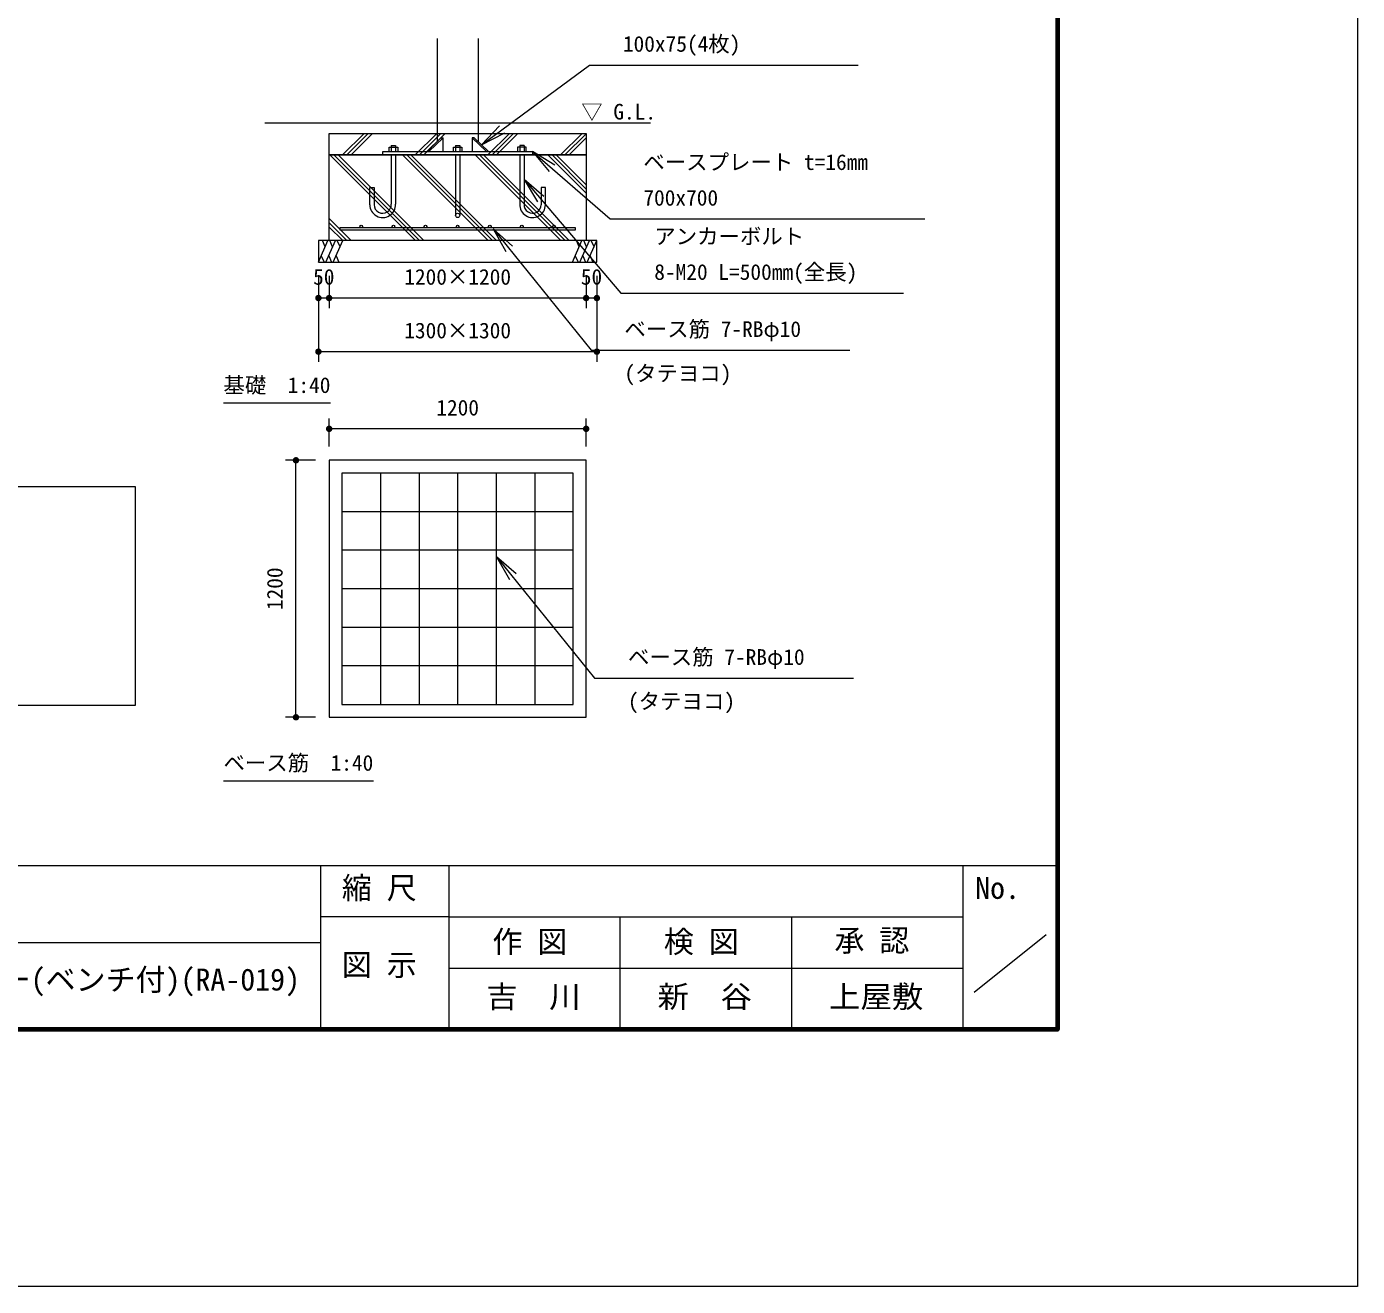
# Model space of a CAD drawing. Units: millimetres at full size, sheet at 1:40, with parts at other scales. Extents: x -800 to 17600, y -600 to 12480.
# Drawn here: x 11386 to 17600, y -600 to 5282 of the extents above; entities that cross this region are included whole.
import ezdxf
from ezdxf.enums import TextEntityAlignment as Align

# ---------------------------------------------------------------- set-up
doc = ezdxf.new("R2010")
doc.units = ezdxf.units.MM
doc.header["$LTSCALE"] = 40
doc.layers.add('D-BGD-TXT', color=7, linetype='Continuous')
for name, color, linetype, lineweight in [('D-STR', 1, 'Continuous', 13), ('D-STR-DIM', 7, 'Continuous', 13), ('D-STR-HTXT', 7, 'Continuous', 13), ('D-STR-TXT', 7, 'Continuous', 13), ('D-TTL', 7, 'Continuous', 70), ('D-TTL-FRAM', 7, 'Continuous', 13), ('D-TTL-TXT', 7, 'Continuous', 13), ('V-nasSTD', 5, 'Continuous', 13)]:
    doc.layers.add(name, color=color, linetype=linetype, lineweight=lineweight)
doc.styles.add('ＭＳ ゴシック', font='')
doc.styles.get('ＭＳ ゴシック').set_extended_font_data('MS Gothic')

# ---------------------------------------------------------------- blocks, each defined once
blk = doc.blocks.new('filled_dot')
at = {"color": 0, "linetype": 'Continuous', "lineweight": -2, "const_width": 1.25}
blk.add_lwpolyline([(-0.625, 0, 1), (0.625, 0, 1)], format="xyb", close=True, dxfattribs=at)
blk = doc.blocks.new('open_arrow')
at = {"color": 0, "linetype": 'Continuous', "lineweight": -2}
blk.add_lwpolyline([(7.5, 1.25), (0, 0), (7.5, -1.25)], dxfattribs=at)

msp = doc.modelspace()

# ---------------------------------------------------------------- linework, layer by layer
at = {"layer": 'D-STR'}
for p, q in [((13303.64, 5226.91), (13303.64, 4746.18)), ((13494.34, 5226.91), (13494.34, 4746.18)), ((12498.99, 4833), (14298.99, 4833)), ((12861.79, 4683), (12961.79, 4783)), ((12881.59, 4683), (12981.59, 4783)), ((12901.39, 4683), (13001.39, 4783)), ((13088.99, 4727), (13108.99, 4727)), ((13088.99, 4727), (13088.99, 4699)), ((13108.99, 4727), (13108.99, 4699)), ((13201.2, 4683), (13301.2, 4783)), ((13221, 4683), (13321, 4783)), ((13240.8, 4683), (13340.8, 4783)), ((13388.99, 4727), (13408.99, 4727)), ((13388.99, 4727), (13388.99, 4699)), ((13408.99, 4727), (13408.99, 4699)), ((13540.61, 4683), (13640.61, 4783)), ((13560.41, 4683), (13660.41, 4783)), ((13580.21, 4683), (13680.21, 4783)), ((13708.99, 4727), (13688.99, 4727)), ((13688.99, 4727), (13688.99, 4699)), ((13708.99, 4727), (13708.99, 4699)), ((13880.02, 4683), (13980.02, 4783)), ((13899.82, 4683), (13998.99, 4782.17)), ((13919.62, 4683), (13998.99, 4762.37)), ((12801.78, 4683), (13201.78, 4283)), ((12821.58, 4683), (13221.58, 4283)), ((12841.38, 4683), (13241.38, 4283)), ((13088.99, 4683), (13088.99, 4453)), ((13108.99, 4683), (13108.99, 4453)), ((13141.19, 4683), (13541.19, 4283)), ((13160.99, 4683), (13560.99, 4283)), ((13180.79, 4683), (13580.79, 4283)), ((13388.99, 4683), (13388.99, 4400.78)), ((13408.99, 4683), (13408.99, 4400.78)), ((13480.6, 4683), (13880.6, 4283)), ((13500.4, 4683), (13900.4, 4283)), ((13520.2, 4683), (13920.2, 4283)), ((13688.99, 4683), (13688.99, 4453)), ((13708.99, 4683), (13708.99, 4453)), ((13820.01, 4683), (13998.99, 4504.02)), ((13839.81, 4683), (13998.99, 4523.82)), ((13859.61, 4683), (13998.99, 4543.61)), ((12989.06, 4450.77), (12989.06, 4530.77)), ((12989.06, 4530.77), (13009.06, 4530.77)), ((13009.06, 4530.77), (13009.06, 4450.77)), ((13808.93, 4530.77), (13788.93, 4530.77)), ((13788.93, 4530.77), (13788.93, 4450.77)), ((13808.93, 4450.77), (13808.93, 4530.77)), ((12798.99, 4385.97), (12901.97, 4283)), ((12798.99, 4366.17), (12882.17, 4283)), ((12798.99, 4346.37), (12862.37, 4283)), ((12748.99, 4183), (12793.54, 4283)), ((12780.4, 4253.5), (12767.26, 4283)), ((12783.76, 4183), (12828.31, 4283)), ((12815.17, 4253.5), (12802.03, 4283)), ((12818.54, 4183), (12863.08, 4283)), ((12849.94, 4253.5), (12836.8, 4283)), ((13934.91, 4183), (13979.45, 4283)), ((13966.32, 4253.5), (13953.18, 4283)), ((13969.68, 4183), (14014.22, 4283)), ((14001.09, 4253.5), (13987.95, 4283)), ((14004.45, 4183), (14048.99, 4283)), ((14035.86, 4253.5), (14022.72, 4283)), ((12762.13, 4212.49), (12775.27, 4183)), ((12796.9, 4212.49), (12810.04, 4183)), ((12831.67, 4212.49), (12844.81, 4183)), ((13948.05, 4212.49), (13961.18, 4183)), ((13982.82, 4212.49), (13995.95, 4183)), ((14017.59, 4212.49), (14030.73, 4183)), ((13938.99, 3197.37), (12858.99, 3197.37)), ((12858.99, 3197.37), (12858.99, 2117.37)), ((13038.99, 3197.37), (13038.99, 2117.37)), ((13218.99, 3197.37), (13218.99, 2117.37)), ((13398.99, 3197.37), (13398.99, 2117.37)), ((13578.99, 3197.37), (13578.99, 2117.37)), ((13758.99, 3197.37), (13758.99, 2117.37)), ((13938.99, 2117.37), (13938.99, 3197.37)), ((13938.99, 3017.37), (12858.99, 3017.37)), ((13938.99, 2837.37), (12858.99, 2837.37)), ((13938.99, 2657.37), (12858.99, 2657.37)), ((13938.99, 2477.37), (12858.99, 2477.37)), ((13938.99, 2297.37), (12858.99, 2297.37)), ((12858.99, 2117.37), (13938.99, 2117.37))]:
    msp.add_line(p, q, dxfattribs=at)
for points in [[(12798.99, 4783), (13998.99, 4783), (13998.99, 4683), (12798.99, 4683)], [(12798.99, 4683), (13998.99, 4683), (13998.99, 4283), (12798.99, 4283)], [(13948.99, 4343), (12848.99, 4343), (12848.99, 4333), (13948.99, 4333)], [(14048.99, 4283), (12748.99, 4283), (12748.99, 4183), (14048.99, 4183)], [(12798.99, 2057.37), (13998.99, 2057.37), (13998.99, 3257.37), (12798.99, 3257.37)]]:
    msp.add_lwpolyline(points, close=True, dxfattribs=at)
for points in [[(13254.58, 4699), (13321.13, 4763), (13331.57, 4763)], [(13331.57, 4699), (13331.57, 4763), (13265.02, 4699)], [(13532.97, 4699), (13466.42, 4763), (13466.42, 4699)], [(13543.41, 4699), (13476.86, 4763), (13466.42, 4763)], [(13048.99, 4683), (13048.99, 4699), (13748.99, 4699), (13748.99, 4683)], [(13078.99, 4699), (13078.99, 4719), (13118.99, 4719), (13118.99, 4699)], [(13378.99, 4699), (13378.99, 4719), (13418.99, 4719), (13418.99, 4699)], [(13718.99, 4699), (13718.99, 4719), (13678.99, 4719), (13678.99, 4699)]]:
    msp.add_lwpolyline(points, dxfattribs=at)
for centre, radius in [((12948.99, 4349), 6), ((13098.99, 4349), 6), ((13248.99, 4349), 6), ((13398.99, 4400.78), 10), ((13398.99, 4349), 6), ((13548.99, 4349), 6), ((13698.99, 4349), 6), ((13848.99, 4349), 6)]:
    msp.add_circle(centre, radius, dxfattribs=at)
for centre, radius, start, end in [((13049.06, 4450.77), 60, 180, 2.60823), ((13049.06, 4450.77), 40, 180, 3.19327), ((13748.93, 4450.77), 60, 177.39177, 0), ((13748.93, 4450.77), 40, 176.80673, 0)]:
    msp.add_arc(centre, radius, start, end, dxfattribs=at)
at = {"layer": 'D-STR-DIM'}
for p, q in [((12748.99, 4119), (12748.99, 3967)), ((12748.99, 4119), (12748.99, 3716.55)), ((12798.99, 4119), (12798.99, 3967)), ((12798.99, 4119), (12798.99, 3967)), ((13998.99, 4119), (13998.99, 3967)), ((13998.99, 4119), (13998.99, 3967)), ((14048.99, 4119), (14048.99, 3967)), ((14048.99, 4119), (14048.99, 3716.55)), ((12798.99, 4015), (12748.99, 4015)), ((13998.99, 4015), (12798.99, 4015)), ((14048.99, 4015), (13998.99, 4015)), ((14048.99, 3764.55), (12748.99, 3764.55)), ((12798.99, 3321.37), (12798.99, 3452.22)), ((13998.99, 3321.37), (13998.99, 3452.22)), ((13998.99, 3404.22), (12798.99, 3404.22)), ((12734.99, 3257.37), (12595.99, 3257.37)), ((12643.99, 2057.37), (12643.99, 3257.37)), ((12734.99, 2057.37), (12595.99, 2057.37))]:
    msp.add_line(p, q, dxfattribs=at)
at = {"layer": 'D-STR-HTXT'}
for points in [[(13510.14, 4731), (14014.94, 5102.84), (14134.94, 5102.84), (15268.44, 5102.84)], [(13748.99, 4699), (14110.58, 4384.18), (14230.58, 4384.18), (15580.84, 4384.18)], [(13708.99, 4568), (14161.56, 4037.74), (14281.56, 4037.74), (15480.03, 4037.74)], [(13564.37, 4338.48), (14022.05, 3771.13), (14142.05, 3771.13), (15230.89, 3771.13)], [(13581.02, 2807.32), (14038.71, 2239.97), (14158.71, 2239.97), (15247.54, 2239.97)]]:
    msp.add_lwpolyline(points, dxfattribs=at)
at = {"layer": 'D-STR-TXT'}
for p, q in [((12305.56, 3524.96), (12805.56, 3524.96)), ((12305.56, 1761.14), (13005.56, 1761.14))]:
    msp.add_line(p, q, dxfattribs=at)
at = {"layer": 'D-TTL'}
msp.add_lwpolyline([(600, 600), (600, 11280), (16200, 11280), (16200, 600)], close=True, dxfattribs=at)
at = {"layer": 'D-TTL-FRAM'}
for p, q in [((600, 1364.88), (16200, 1364.88)), ((12758.45, 1364.88), (12758.45, 600)), ((13358.45, 1364.88), (13358.45, 600)), ((15758.45, 1364.88), (15758.45, 600)), ((13358.45, 1124.88), (12758.45, 1124.88)), ((13358.45, 1124.88), (15758.45, 1124.88)), ((14158.45, 600), (14158.45, 1124.88)), ((14958.45, 1124.88), (14958.45, 600)), ((12758.45, 1004.88), (9358.45, 1004.88)), ((15810.65, 773.88), (16146.65, 1042.68)), ((15758.45, 884.88), (13358.45, 884.88))]:
    msp.add_line(p, q, dxfattribs=at)
at = {"layer": 'D-TTL-FRAM', "color": 2}
msp.add_lwpolyline([(9223.67, 3134.38), (11892.66, 3134.38), (11892.66, 2111.94), (9223.67, 2111.94)], close=True, dxfattribs=at)
at = {"layer": 'V-nasSTD'}
msp.add_lwpolyline([(-800, -600), (-800, 12480), (17600, 12480), (17600, -600)], close=True, dxfattribs=at)

# ---------------------------------------------------------------- block references
at = {"layer": 'D-STR-DIM', "xscale": 12, "yscale": 12}
for p in [(12748.99, 4015), (12798.99, 4015), (13998.99, 4015), (12748.99, 3764.55), (12798.99, 3404.22)]:
    msp.add_blockref('filled_dot', p, dxfattribs=at)
for p, rotation in [((12798.99, 4015), 180), ((13998.99, 4015), 180), ((14048.99, 4015), 180), ((14048.99, 3764.55), 180), ((13998.99, 3404.22), 180), ((12643.99, 3257.37), 270), ((12643.99, 2057.37), 90)]:
    msp.add_blockref('filled_dot', p, dxfattribs=dict(at, rotation=rotation))
at = {"layer": 'D-STR-HTXT', "xscale": 16, "yscale": 16}
for p, rotation in [((13510.14, 4731), 36.4), ((13748.99, 4699), 319), ((13708.99, 4568), 310.5), ((13564.37, 4338.48), 308.9), ((13581.02, 2807.32), 308.9)]:
    msp.add_blockref('open_arrow', p, dxfattribs=dict(at, rotation=rotation))

# ---------------------------------------------------------------- texts
at = {"layer": 'D-BGD-TXT', "style": 'ＭＳ ゴシック', "width": 1.05}
for s, p in [('吉\u3000川', (13532.58, 670.91)), ('新\u3000谷', (14332.58, 670.91)), ('上屋敷', (15132.58, 670.91))]:
    msp.add_text(s, height=102.6, dxfattribs=at).set_placement(p, align=Align.BOTTOM_LEFT)
at = {"layer": 'D-STR-DIM', "style": 'ＭＳ ゴシック'}
for s, p in [('50', (12773.99, 4150.51)), ('1200×1200', (13398.99, 4150.51)), ('50', (14023.99, 4150.51)), ('1300×1300', (13398.99, 3900.06)), ('1200', (13398.99, 3539.73))]:
    msp.add_text(s, height=73.31, dxfattribs=at).set_placement(p, align=Align.TOP_CENTER)
msp.add_text('1200', height=73.31, rotation=90, dxfattribs=at).set_placement((12508.48, 2657.37), align=Align.TOP_CENTER)
at = {"layer": 'D-STR-HTXT', "style": 'ＭＳ ゴシック'}
for s, p in [('100x75(4枚)', (14170.45, 5238.35)), ('ベースプレート t=16mm', (14266.09, 4686.36)), ('700x700', (14266.09, 4519.69)), ('アンカーボルト', (14317.07, 4339.92)), ('8-M20 L=500mm(全長)', (14317.07, 4173.25)), ('ベース筋 7-RBφ10', (14177.56, 3906.64)), ('(タテヨコ)', (14177.56, 3700.18)), ('ベース筋 7-RBφ10', (14194.22, 2375.48)), ('(タテヨコ)', (14194.22, 2169.02))]:
    msp.add_text(s, height=73.31, dxfattribs=at).set_placement(p, align=Align.TOP_LEFT)
at = {"layer": 'D-STR-TXT', "style": 'ＭＳ ゴシック'}
for s, p in [('▽ G.L.', (13976.05, 4921.82)), ('基礎\u30001:40', (12305.56, 3644.96)), ('ベース筋\u30001:40', (12305.56, 1881.14))]:
    msp.add_text(s, height=73.31, dxfattribs=at).set_placement(p, align=Align.TOP_LEFT)
at = {"layer": 'D-TTL-TXT', "style": 'ＭＳ ゴシック'}
for s, p in [('縮 尺', (12858.26, 1178.62)), ('No.', (15815.27, 1178.62)), ('作 図', (13561.23, 927.56)), ('検 図', (14361.81, 927.56)), ('承 認', (15158.27, 933.56)), ('図 示', (12858.26, 819.49)), ('単柱シェルター(ベンチ付)(RA-019)', (10425.79, 750.8))]:
    msp.add_text(s, height=102.6, dxfattribs=at).set_placement(p, align=Align.BOTTOM_LEFT)

doc.saveas('drawing.dxf')
